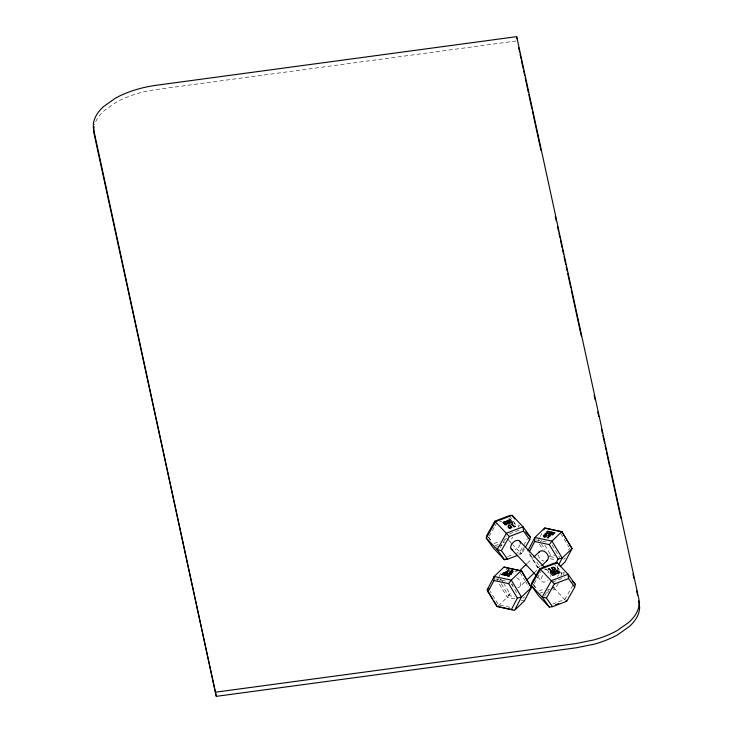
<?xml version="1.0" encoding="UTF-8"?>
<svg xmlns="http://www.w3.org/2000/svg" width="733" height="733" viewBox="0 0 733 733"><rect width="100%" height="100%" fill="white"/><g stroke="black" fill="none" stroke-linecap="round" stroke-linejoin="round"><path stroke-width="0.55" stroke-dasharray="3.67 2.75" d="M498.559 577.503L497.075 580.353L501.189 579.299L499.549 580.875M499.054 576.55L501.528 571.804M506.127 569.807L507.117 567.91M538.269 540.404L539.754 537.546M540.248 536.602L542.228 532.799M557.236 567.544L558.225 565.638M568.588 549.952L569.578 548.055M489.177 536.235L494.5 526.862M495.032 525.928L496.635 523.115M500.089 547.743L506.476 536.492M512.376 544.289L510.04 541.824L512.779 536.987M518.268 527.32L519.367 525.387L515.162 524.388L513.925 522.656M514.841 553.809L519.908 551.876L523.096 546.25M523.628 545.306L527.357 538.746M524.242 547.524L520.943 553.323L518.882 554.121M524.379 549.099L521.722 553.791L519.697 554.569M534.183 583.697L541.101 571.502M544.555 596.14L548.284 589.57M557.501 576.532L558.564 574.654M550.959 588.984L553.992 587.82L555.055 585.951M560.91 575.634L561.982 573.756L555.797 565.134M558.326 583.477L555.037 589.277L552.966 590.074M563.274 574.773L564.364 572.84L561.212 572.088M572.885 585.264L564.905 599.328L552.764 603.983M542.832 575.432L541.989 576.651A5.946 3.638 -44.3 0 0 542.328 581.745L543.272 582.075A5.754 3.518 -44.3 0 0 548.101 580.215M548.65 557.401L550.63 554.78L554.817 555.66M540.248 541.87L541.898 540.294M527.32 563.301L532.992 557.859M501.29 583.77L508.281 595.361L509.93 593.785L513.073 594.445M529.318 553.873L537.472 567.388L539.121 565.812L536.794 561.945M498.238 605.944L507.282 597.276L509.93 593.785L504.102 584.128M537.472 567.388L538.123 567.727L540.587 565.363M524.636 582.084L519.779 586.739A5.782 4.196 47.1 0 1 517.681 587.582M535.172 571.987L536.794 570.43M522.941 598.449L524.59 596.873M563.65 559.444L565.29 557.868M556.072 570.558L558.546 568.194M499.668 521.951L501.693 521.172M508.775 518.451L510.8 517.672L516.362 525.442M509.563 533.844L520.696 529.565M494.024 543.501L500.098 541.165M505.156 539.222L507.181 538.453M494.83 545.801L498.88 544.253M502.92 542.695L504.945 541.925M494.518 547.78L497.625 546.589M498.66 546.195L502.792 544.601M507.758 556.53L513.833 554.203M552.535 582.075L564.685 577.412M539.021 590.954L545.095 588.626M539.827 593.263L542.86 592.09M547.927 590.157L549.942 589.378M546.763 592.456L548.825 591.659M516.023 41.002L157.164 89.417A70.698 34.918 -6.2 0 0 115.75 102.473L104.104 110.71A73.108 36.109 -6.2 0 0 94.584 124.637M536.309 539.937L547.826 542.365M550.034 556.576L555.275 557.676M550.126 558.729L555.486 559.856M544.802 568.927L546.9 569.376M544.546 569.083L546.69 569.541M514.896 571.474L516.994 571.914M495.6 578.942L508.171 581.599M508.281 595.361L514.566 596.68M514.777 598.861L507.282 597.276L498.779 583.175M521.209 600.217L524.416 600.895M509.93 607.245L498.413 604.817L490.258 591.302M560.763 572.482L561.982 573.756M546.452 569.321L548.788 571.795M519.908 551.876L521.722 553.791L513.155 545.114M552.178 585.905L553.992 587.82M565.17 599.96L553.607 587.591M537.729 576.999L541.632 581.113M507.896 539.296L510.04 541.824M553.974 563.21L558.308 569.257M533.642 584.632L536.739 588.947M533.065 584.439L535.539 587.893M488.645 537.179L492.356 542.356M488.068 536.987L490.542 540.432M560.837 533.578L568.991 547.093M552.132 544.958L559.71 557.511M544.811 545.123L550.63 554.78M541.412 543.804L544.912 549.594M539.479 544.17L542.887 549.814M530.179 554.569L538.123 567.727M520.137 572.583L524.791 580.307M525.378 581.269L528.869 587.06M511.432 583.963L517.837 594.582M501.775 580.27L503.525 583.166M550.822 575.423A5.946 3.638 -44.3 0 1 550.565 576.642M520.109 544.527A5.946 3.638 -44.3 0 1 519.541 545.792L518.707 547.01A5.754 3.518 -44.3 0 1 515.189 549.631M547.588 572.482A5.754 3.518 -44.3 0 1 548.715 572.482M538.407 554.945A5.928 4.297 47.1 0 0 540.258 558.848A5.782 4.196 47.1 0 0 543.95 561.084M512.715 585.246A5.928 4.297 47.1 0 1 511.799 584.027M516.609 577.751A5.782 4.196 47.1 0 1 519.761 586.556"/><path stroke-width="1.1" d="M512.404 609.893L496.772 606.393L488.031 591.907L493.96 580.518L494.134 576.505L504.002 567.049L521.777 571.007L531.343 587.582L524.416 600.895L515.372 609.563M529.235 551.958L534.669 541.513L534.833 537.5L544.701 528.044L561.835 531.654L572.052 548.577L565.125 561.89L560.186 566.618M525.451 547.23L529.702 539.726L530.28 536.895L523.05 526.807L512.147 515.308L508.977 515.757L494.812 521.2L486.831 535.264L486.254 538.095L493.483 548.174L504.396 559.682L507.557 559.224L517.672 555.339M574.709 587.179L575.277 584.348L568.048 574.26L557.144 562.761L553.974 563.21L539.809 568.652L531.828 582.717L531.26 585.548L538.48 595.636L549.393 607.135L552.554 606.677L566.719 601.243L574.709 587.179L568.524 578.557L568.048 574.26L551.5 580.618L542.163 597.056L549.393 607.135M527.907 550.804L534.833 537.5L551.967 541.11L562.184 558.033L558.72 564.685M543.712 529.941L544.701 528.044L562.486 532.002M496.772 606.393L511.432 609.48L517.361 598.091L521.475 597.038L531.343 587.582L521.136 570.659L511.267 580.115L508.62 583.615L493.96 580.518M556.09 562.88L558.06 559.087L562.184 558.033L572.052 548.577L561.835 531.654L551.967 541.11L549.329 544.61L534.669 541.513M507.557 559.224L501.372 550.602L509.362 536.538L523.527 531.095L523.05 526.807L506.494 533.166L497.166 549.594L504.396 559.682L506.457 558.885M552.554 606.677L546.378 598.055L554.359 583.99L568.524 578.557M488.847 588.232L487.207 589.808L488.031 591.907M520.027 570.283L526.514 564.071M533.807 557.089L539.479 551.647A5.782 4.196 47.1 0 1 546.488 553.076A5.782 4.196 47.1 0 1 547.304 560.159M526.257 580.527L534.357 572.766M541.65 565.775L547.322 560.342A5.782 4.196 47.1 0 1 546.378 560.937M557.144 562.761L540.587 569.11L531.26 585.548L542.163 597.056L546.378 598.055M555.596 604.752L558.702 603.561M509.343 573.82L509.142 573.902A1.237 0.614 -6.2 0 0 508.684 574.296L509.417 575.689L507.071 575.744L508.665 576.147A1.448 0.715 -6.2 0 0 509.49 576.028C510.031 574.525 509.389 573.6 511.552 574.086L510.095 573.71A1.237 0.614 -6.2 0 0 509.389 573.802M215.841 692.144L575.826 643.583L593.858 639.918A70.945 35.037 -6.2 0 0 617.259 630.527L628.896 622.29A72.86 35.99 -6.2 0 0 638.416 608.363L639.24 603.616L638.855 598.953L516.701 36.65L156.706 85.211A70.698 34.918 -6.2 0 0 115.292 98.277L103.646 106.505A73.108 36.109 -6.2 0 0 93.705 129.842L216.299 696.35L576.294 647.789L594.316 644.124A70.945 35.037 -6.2 0 0 617.717 634.732L629.354 626.495A72.86 35.99 -6.2 0 0 638.874 612.559L639.698 607.813L638.819 600.913M507.117 567.91L521.777 571.007M501.372 550.602L497.166 549.594L486.254 538.095L495.59 521.658L512.147 515.308L514.768 518.973M504.002 567.049L506.082 567.626M511.432 609.48L514.548 610.351L521.475 597.038L511.267 580.115L494.134 576.505L487.207 589.808L492.878 599.209M512.816 549.952L511.872 549.631A5.946 3.638 -44.3 0 1 511.533 544.537L512.376 543.318A5.754 3.518 -44.3 0 1 518.258 540.368L519.202 540.697A5.946 3.638 -44.3 0 1 520.366 543.309M494.812 521.2L509.362 536.538M539.809 568.652L554.359 583.99M565.949 600.785L566.719 601.243M525.598 531.956L530.28 536.895M572.161 581.058L575.277 584.348M519.899 541.32L544.106 566.856M511.185 548.999L536.171 575.35M523.527 531.095L529.702 539.726M549.329 544.61L558.06 559.087M508.62 583.615L517.361 598.091M494.015 601.097L496.846 605.797M518.616 47.563L519.587 52.034M520.073 54.269L521.044 58.741M521.53 60.976L523.225 68.801M523.71 71.037L524.681 75.508M525.167 77.744L528.328 92.276M528.814 94.511L531.966 109.043M532.451 111.279L540.954 150.402M555.284 216.363L556.255 220.835M557.465 226.424L558.436 230.895M558.922 233.131L559.893 237.602M560.379 239.838L562.083 247.662M562.568 249.898L563.54 254.369M564.025 256.605L565.729 264.43M566.215 266.665L567.186 271.137M567.672 273.372L570.824 287.904M571.309 290.14L581.269 335.98M594.142 395.224L595.114 399.696M597.78 411.992L598.751 416.463M601.427 428.759L602.398 433.23M602.883 435.466L604.578 443.291M605.064 445.527L606.035 449.998M606.521 452.234L609.682 466.774M610.168 469.01L620.851 518.194M632.991 574.086L633.963 578.557M636.638 590.853L637.609 595.324M216.299 696.35L94.145 134.047A73.108 36.109 -6.2 0 1 94.108 126.543M516.701 36.65L516.93 38.748M538.801 552.535A5.928 4.297 47.1 0 1 539.479 551.656M512.724 571.117C510.26 575.469 508.94 570.274 512.724 571.117M543.749 536.483C546.91 537.94 546.8 532.112 543.749 536.483M547.918 532.928L547.918 533.12A1.237 0.614 -6.2 0 1 547.459 533.514L547.249 533.597A1.283 0.632 -6.2 0 1 546.506 533.706L545.05 533.331C547.212 533.816 546.571 532.891 547.111 531.388A1.448 0.715 -6.2 0 1 547.936 531.269L549.521 531.672L547.185 531.727L547.918 532.928M503.516 522.455L504.057 523.142L506.53 523.454A1.246 0.806 4.9 0 1 506.97 523.958L506.943 524.278A1.329 0.861 4.9 0 1 506.558 524.691L504.762 524.599L505.33 524.736C508.464 523.564 503.104 524.104 502.975 522.693A1.493 0.971 4.9 0 1 503.269 522.189L504.927 521.639L505.413 522.162L503.516 522.455M559.279 572.409L557.373 572.922L557.859 573.435L559.517 572.894A1.493 0.971 4.9 0 0 559.81 572.391C559.682 570.98 554.322 571.52 557.447 570.347L558.015 570.485L556.228 570.393A1.329 0.861 4.9 0 0 555.843 570.796L555.816 571.126A1.246 0.806 4.9 0 0 556.255 571.63L559.279 572.409M509.426 572.299C513.769 575.707 514.273 566.921 509.426 572.299M547.056 535.237C543.29 540.817 541.605 532.671 547.056 535.237M507.071 574.745C506.824 576.285 502.756 574.837 504.075 574.984L506.082 573.059C510.617 573.27 506.283 573.747 507.071 574.745M549.53 532.561C550.025 533.734 546.433 534.21 550.52 534.357L552.526 532.433C553.809 532.57 549.988 531.214 549.53 532.561M506.631 521.374C508.051 523.765 509.123 519.871 506.631 521.374M556.164 573.563C554.34 575.487 554.13 571.355 556.164 573.563M511.726 527.394C506.421 531.168 507.483 520.549 511.726 527.394M551.601 567.727C554.551 574.709 557.978 565.051 551.601 567.727M506.027 521.401C507.355 522.638 508.931 525.039 510.26 522.95L508.262 520.283L506.027 521.401M556.796 573.527L554.524 574.791L552.526 572.125C554.029 569.981 555.128 572.5 556.796 573.527M508.033 522.592C508.94 524.865 510.379 521.346 508.033 522.592M554.78 572.372C552.948 574.003 553.342 570.21 554.78 572.372M511.24 527.613C507.025 529.217 508.134 521.869 511.24 527.613M552.086 567.599C554.258 573.224 557.053 566.939 552.086 567.599M506.466 574.727C504.496 576.559 504.927 573.124 506.466 574.727M550.171 532.579C551.161 534.403 552.554 530.939 550.171 532.579M507.474 573.618C505.788 575.295 505.807 572.354 507.474 573.618M549.164 533.706C550.245 535.209 551.207 532.167 549.164 533.706M501.766 574.498L502.985 574.938L505.303 572.72L503.928 572.427L501.766 574.498M505.935 571.914L507.657 572.455L507.144 572.161L509.325 570.082L507.978 569.962L508.565 570.173L506.604 572.052L505.935 571.914M548.806 535.282L549.329 535.576L547.148 537.665L548.495 537.784L547.908 537.564L550.685 535.686L548.806 535.282M551.454 534.549L552.673 534.989L554.991 532.772L553.617 532.479L551.454 534.549M515.134 526.331L514.126 526.935L511.716 524.397C509.169 525.112 514.419 523.096 512.239 524.196L514.401 526.477L515.134 526.331M549.154 568.432L548.147 569.046L548.88 568.89L551.042 571.172C548.861 572.271 554.111 570.256 551.564 570.97L549.154 568.432M510.104 519.578L508.775 520.091L511.332 522.785L512.66 522.272L510.104 519.578M551.454 572.299L550.126 572.803L552.682 575.497L554.011 574.993L551.454 572.299"/></g></svg>
